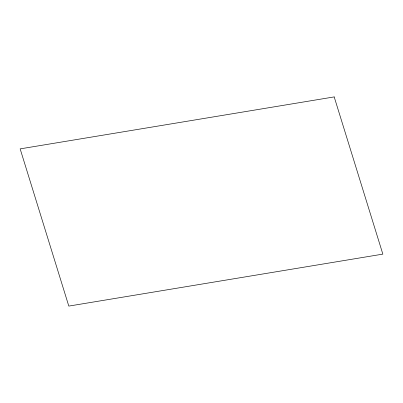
<?xml version="1.0" encoding="UTF-8"?>
<svg xmlns="http://www.w3.org/2000/svg" width="403" height="403" viewBox="0 0 403 403"><rect width="100%" height="100%" fill="white"/><g stroke="black" fill="none" stroke-linecap="round" stroke-linejoin="round"><path stroke-width="0.6" d="M334.193 96.911L20.15 148.878L68.807 306.089L382.85 254.122L334.193 96.911"/></g></svg>
